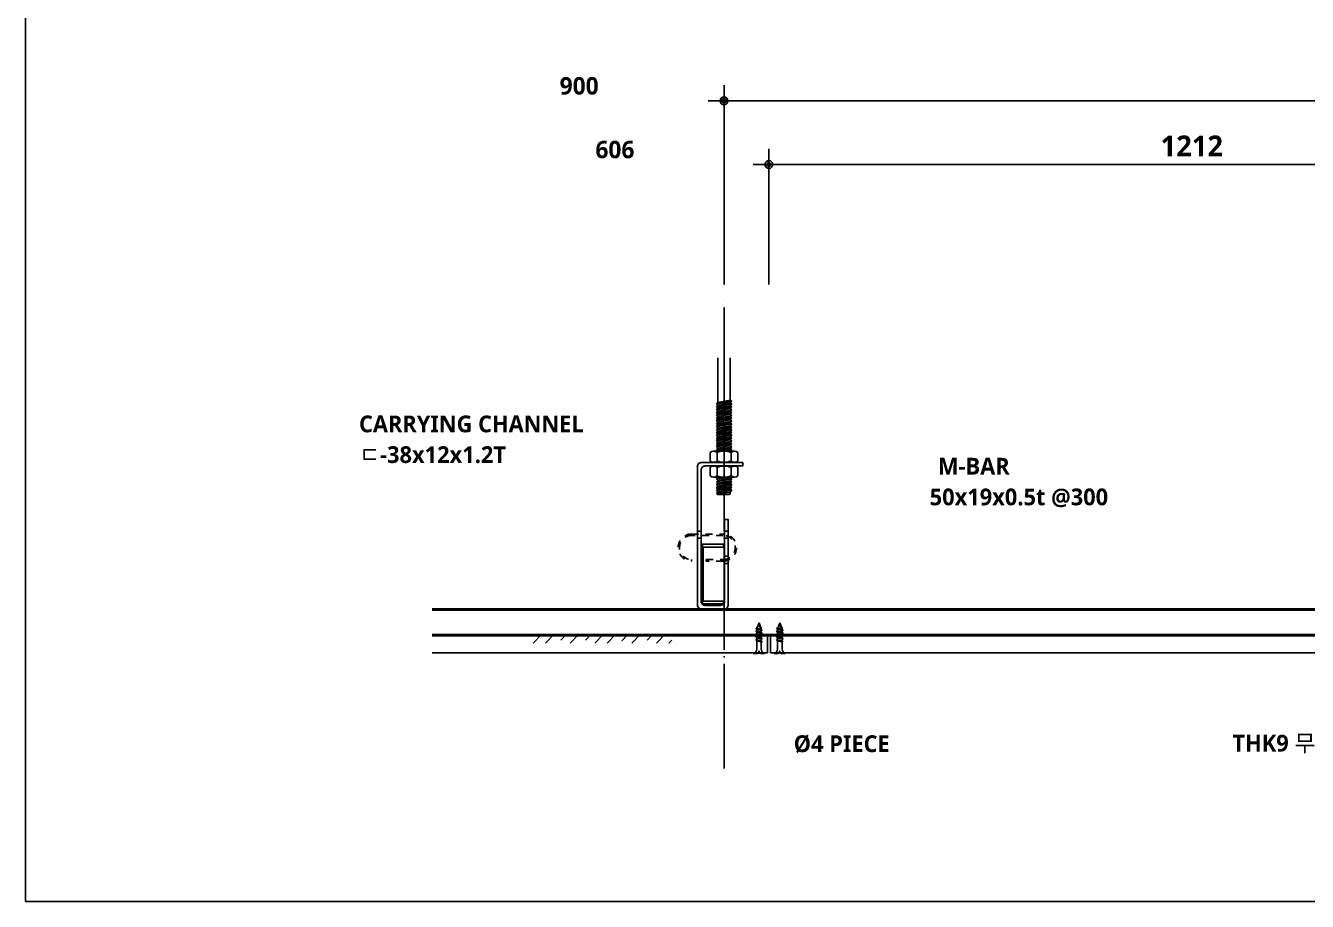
# Model space of a CAD drawing. Header units: millimetres. Extents: x 200 to 163856, y 0 to 163394.
# Drawn here: x 42200 to 44037, y 200 to 1454 of the extents above; entities that cross this region are included whole.
import ezdxf
from ezdxf.enums import TextEntityAlignment as Align

# ---------------------------------------------------------------- set-up
doc = ezdxf.new("R2010")
doc.units = ezdxf.units.MM
doc.header["$LTSCALE"] = 10
for name, pattern in [('CEN', [62, 60, -1, 0, -1]), ('DASHDOT2', [17, 15, -1, 0, -1]), ('HIDDEN', [2, 1, -1])]:
    doc.linetypes.add(name, pattern=pattern)
doc.layers.get('DEFPOINTS').update_dxf_attribs({"color": 181})
for name, color, linetype in [('7', 7, 'Continuous'), ('A-ANNO-TEXT1', 7, 'Continuous'), ('A-ST-AXIS-DIM', 7, 'Continuous'), ('CEN', 1, 'CEN'), ('DIM', 4, 'Continuous'), ('FIN', 6, 'Continuous'), ('HAT', 5, 'Continuous'), ('MT', 10, 'Continuous'), ('WA2', 2, 'Continuous'), ('WA3', 7, 'Continuous')]:
    doc.layers.add(name, color=color, linetype=linetype)
doc.styles.add('2020음성 1차', font='')
doc.styles.get('2020음성 1차').set_extended_font_data('NanumGothic', bold=True)
doc.dimstyles.new('NDIM10', dxfattribs={"dimscale": 10, "dimtxt": 3, "dimasz": 0.75, "dimexe": 2, "dimexo": 2, "dimgap": 1, "dimtad": 1, "dimdec": 1, "dimdsep": 46, "dimtxsty": '2020음성 1차', "dimblk": 'Z_DOT', "dimcen": 3, "dimdle": 3, "dimclrd": 256, "dimclre": 256, "dimclrt": 3, "dimadec": 0, "dimazin": 0, "dimtfac": 1, "dimtdec": 1, "dimtix": 1, "dimtmove": 2, "dimatfit": 3, "dimfxl": 1, "dimtolj": 1, "dimtzin": 0, "dimlwd": -1, "dimlwe": -1, "dimarcsym": 0})

# ---------------------------------------------------------------- blocks, each defined once
blk = doc.blocks.new('AUDIT_I_150216131552-0')
at = {"color": 0, "linetype": 'Continuous'}
for p, q in [((395.1, 227.16), (401.1, 233.16)), ((403.94, 227.16), (409.94, 233.16)), ((414.78, 229.16), (418.78, 233.16)), ((421.62, 227.16), (427.62, 233.16)), ((432.45, 229.16), (436.45, 233.16)), ((439.29, 227.16), (445.29, 233.16)), ((448.13, 227.16), (454.13, 233.16)), ((458.61, 228.8), (462.97, 233.16)), ((465.81, 227.16), (471.81, 233.16)), ((476.65, 229.16), (480.65, 233.16)), ((483.49, 227.16), (489.49, 233.16)), ((492.33, 227.16), (494.37, 229.21))]:
    blk.add_line(p, q, dxfattribs=at)
blk = doc.blocks.new('Z_DOT')
at = {"layer": 'DIM', "color": 0}
for p, q in [((0, -3), (0, 3)), ((-3, 0), (3, 0))]:
    blk.add_line(p, q, dxfattribs=at)
for radius in [0.75, 0.375]:
    blk.add_circle((0, 0), radius, dxfattribs=at)
blk = doc.blocks.new('*D6496')
at = {"layer": 'A-ST-AXIS-DIM'}
for p, q in [((43265, 1083.3), (43265, 1275.4)), ((44477, 1083.3), (44477, 1275.4)), ((43272.5, 1255.4), (44469.5, 1255.4))]:
    blk.add_line(p, q, dxfattribs=at)
at = {"layer": 'DEFPOINTS', "color": 0}
for p in [(44477, 1255.4), (43265, 1063.3), (44477, 1063.3)]:
    blk.add_point(p, dxfattribs=at)
at = {"layer": 'A-ST-AXIS-DIM', "linetype": 'ByBlock', "xscale": 7.5, "yscale": 7.5, "zscale": 7.5, "rotation": 180}
blk.add_blockref('Z_DOT', (43265, 1255.4), dxfattribs=at)
at = {"layer": 'A-ST-AXIS-DIM', "linetype": 'ByBlock', "xscale": 7.5, "yscale": 7.5, "zscale": 7.5}
blk.add_blockref('Z_DOT', (44477, 1255.4), dxfattribs=at)
at = {"layer": 'A-ST-AXIS-DIM', "color": 3, "insert": (43871, 1281.8), "char_height": 30, "attachment_point": 5, "style": '2020음성 1차'}
blk.add_mtext('\\A1;1212', dxfattribs=at)
blk = doc.blocks.new('*D6499')
at = {"layer": 'A-ST-AXIS-DIM'}
for p, q in [((43200.7, 1083.3), (43200.7, 1366.5)), ((45000.7, 1083.3), (45000.7, 1366.5)), ((43208.2, 1346.5), (44993.2, 1346.5))]:
    blk.add_line(p, q, dxfattribs=at)
at = {"layer": 'DEFPOINTS', "color": 0}
for p in [(45000.7, 1346.5), (43200.7, 1063.3), (45000.7, 1063.3)]:
    blk.add_point(p, dxfattribs=at)
at = {"layer": 'A-ST-AXIS-DIM', "linetype": 'ByBlock', "xscale": 7.5, "yscale": 7.5, "zscale": 7.5, "rotation": 180}
blk.add_blockref('Z_DOT', (43200.7, 1346.5), dxfattribs=at)
at = {"layer": 'A-ST-AXIS-DIM', "linetype": 'ByBlock', "xscale": 7.5, "yscale": 7.5, "zscale": 7.5}
blk.add_blockref('Z_DOT', (45000.7, 1346.5), dxfattribs=at)
at = {"layer": 'A-ST-AXIS-DIM', "color": 3, "insert": (44100.7, 1373.1), "char_height": 30, "attachment_point": 5, "style": '2020음성 1차'}
blk.add_mtext('\\A1;1800', dxfattribs=at)

msp = doc.modelspace()

# ---------------------------------------------------------------- linework, layer by layer
at = {"layer": '7'}
for p, q in [((43167.81975, 730.39501), (43162.61975, 730.39501)), ((43167.81975, 720.28245), (43162.61975, 720.28245)), ((43206.81975, 730.39501), (43201.61975, 730.39501)), ((43206.81975, 720.28245), (43201.61975, 720.28245)), ((43206.81975, 694.17366), (43201.61975, 694.17366)), ((43206.81975, 683.69336), (43201.61975, 683.69336))]:
    msp.add_line(p, q, dxfattribs=at)
at = {"layer": '7', "linetype": 'HIDDEN'}
msp.add_lwpolyline([(43175.32747, 689.42795), (43199.38783, 689.42795, 1), (43199.38783, 724.05776), (43154.27062, 724.05776, 1), (43154.27062, 689.42795), (43154.27062, 687.42795, -1), (43154.27062, 726.05776), (43199.38783, 726.05776, -1), (43199.38783, 687.42795), (43175.32747, 687.42795)], format="xyb", close=True, dxfattribs=at)
at = {"layer": 'A-ST-AXIS-DIM'}
for points in [[(42800.7627, 1346.51386, 0, 10, 0), (42830.7627, 1346.51386, 0, 0, 0), (43180.71975, 1346.51386, 0, 0, 0)], [(42877.73859, 1255.43462, 0, 10, 0), (42907.73859, 1255.43462, 0, 0, 0), (43245.01302, 1255.43462, 0, 0, 0)], [(43175.70558, 726.27218, 0, 10, 0), (43160.45718, 752.10794, 0, 0, 0), (43082.18933, 884.71914, 0, 0, 0), (43032.18933, 884.71914, 0, 0, 0)], [(43439.60846, 606.57855, 0, 10, 0), (43439.60846, 636.57855, 0, 0, 0), (43439.60846, 819.26634, 0, 0, 0), (43489.60846, 819.26634, 0, 0, 0)], [(43862.64135, 567.67263, 0, 10, 0), (43862.64135, 537.67263, 0, 0, 0), (43862.64135, 427.26649, 0, 0, 0), (43912.64135, 427.26649, 0, 0, 0)], [(43250.0743, 552.33555, 0, 10, 0), (43250.0743, 522.33555, 0, 0, 0), (43250.0743, 427.82462, 0, 0, 0), (43300.0743, 427.82462, 0, 0, 0)]]:
    msp.add_lwpolyline(points, format="xyseb", dxfattribs=at)
at = {"layer": 'CEN', "linetype": 'DASHDOT2'}
msp.add_line((43200.71975, 390.20891), (43200.71975, 1063.3156), dxfattribs=at)
at = {"layer": 'DEFPOINTS'}
msp.add_lwpolyline([(42200, 200), (49294.9654, 200), (49294.9654, 5740), (42200, 5740)], close=True, dxfattribs=at)
at = {"layer": 'FIN'}
for p, q in [((44475.16122, 580.08376), (42782.61952, 580.08376)), ((43263.16122, 580.08376), (43263.16122, 556.08376)), ((43267.16122, 580.08376), (43267.16122, 556.08376)), ((43263.16122, 556.08376), (42782.61952, 556.08376)), ((44475.16122, 556.08376), (43267.16122, 556.08376))]:
    msp.add_line(p, q, dxfattribs=at)
at = {"layer": 'MT'}
for p, q in [((43191.71975, 914.39103), (43191.71975, 978.65012)), ((43209.71975, 917.98941), (43209.71975, 978.65012)), ((43190.15061, 912.03777), (43212.073, 916.42028)), ((43190.15061, 912.03777), (43191.71975, 914.39103)), ((43190.15061, 907.95857), (43212.073, 912.34108)), ((43190.15061, 912.03777), (43191.71975, 910.31188)), ((43190.15061, 907.95857), (43191.71975, 910.31183)), ((43190.15061, 903.87937), (43212.073, 908.26188)), ((43190.15061, 907.95857), (43191.71975, 906.23268)), ((43190.15061, 903.87937), (43191.71975, 906.23263)), ((43190.15061, 899.80017), (43212.073, 904.18268)), ((43190.15061, 903.87937), (43191.71975, 902.15348)), ((43190.15061, 899.80017), (43191.71975, 902.15343)), ((43190.15061, 895.72097), (43212.073, 900.10348)), ((43191.71975, 914.39103), (43209.71975, 917.98941)), ((43191.71975, 910.31188), (43209.71975, 913.91026)), ((43191.71975, 910.31183), (43209.71975, 913.91021)), ((43191.71975, 906.23268), (43209.71975, 909.83106)), ((43191.71975, 906.23263), (43209.71975, 909.83101)), ((43191.71975, 902.15348), (43209.71975, 905.75186)), ((43191.71975, 902.15343), (43209.71975, 905.75181)), ((43191.71975, 898.07428), (43209.71975, 901.67266)), ((43191.71975, 898.07423), (43209.71975, 901.67261)), ((43209.71975, 917.98941), (43212.073, 916.42028)), ((43209.71975, 913.91026), (43212.073, 916.42028)), ((43209.71975, 913.91021), (43212.073, 912.34108)), ((43209.71975, 909.83106), (43212.073, 912.34108)), ((43209.71975, 909.83101), (43212.073, 908.26188)), ((43209.71975, 905.75186), (43212.073, 908.26188)), ((43209.71975, 905.75181), (43212.073, 904.18268)), ((43209.71975, 901.67266), (43212.073, 904.18268)), ((43209.71975, 901.67261), (43212.073, 900.10348)), ((43209.71975, 897.59346), (43212.073, 900.10348)), ((43190.15061, 899.80017), (43191.71975, 898.07428)), ((43190.15061, 895.72097), (43191.71975, 898.07423)), ((43190.15061, 891.64177), (43212.073, 896.02428)), ((43190.15061, 895.72097), (43191.71975, 893.99508)), ((43190.15061, 891.64177), (43191.71975, 893.99503)), ((43190.15061, 887.56257), (43212.073, 891.94508)), ((43190.15061, 891.64177), (43191.71975, 889.91588)), ((43190.15061, 887.56257), (43191.71975, 889.91583)), ((43190.15061, 883.48337), (43212.073, 887.86588)), ((43190.15061, 887.56257), (43191.71975, 885.83668)), ((43190.15061, 883.48337), (43191.71975, 885.83663)), ((43190.15061, 879.40417), (43212.073, 883.78668)), ((43190.15061, 883.48337), (43191.71975, 881.75748)), ((43190.15061, 879.40417), (43191.71975, 881.75743)), ((43191.71975, 893.99508), (43209.71975, 897.59346)), ((43191.71975, 893.99503), (43209.71975, 897.59341)), ((43191.71975, 889.91588), (43209.71975, 893.51426)), ((43191.71975, 889.91583), (43209.71975, 893.51421)), ((43191.71975, 885.83668), (43209.71975, 889.43506)), ((43191.71975, 885.83663), (43209.71975, 889.43501)), ((43191.71975, 881.75748), (43209.71975, 885.35586)), ((43191.71975, 881.75743), (43209.71975, 885.35581)), ((43209.71975, 897.59341), (43212.073, 896.02428)), ((43209.71975, 893.51426), (43212.073, 896.02428)), ((43209.71975, 893.51421), (43212.073, 891.94508)), ((43209.71975, 889.43506), (43212.073, 891.94508)), ((43209.71975, 889.43501), (43212.073, 887.86588)), ((43209.71975, 885.35586), (43212.073, 887.86588)), ((43209.71975, 885.35581), (43212.073, 883.78668)), ((43209.71975, 881.27666), (43212.073, 883.78668)), ((43190.15061, 875.32497), (43212.073, 879.70748)), ((43190.15061, 879.40417), (43191.71975, 877.67828)), ((43190.15061, 875.32497), (43191.71975, 877.67823)), ((43190.15061, 871.24577), (43212.073, 875.62828)), ((43190.15061, 875.32497), (43191.71975, 873.59908)), ((43190.15061, 871.24577), (43191.71975, 873.59903)), ((43190.15061, 867.16657), (43212.073, 871.54908)), ((43190.15061, 871.24577), (43191.71975, 869.51988)), ((43190.15061, 867.16657), (43191.71975, 869.51983)), ((43190.15061, 863.08737), (43212.073, 867.46988)), ((43190.15061, 867.16657), (43191.71975, 865.44068)), ((43190.15061, 863.08737), (43191.71975, 865.44063)), ((43190.15061, 859.00817), (43212.073, 863.39068)), ((43191.71975, 877.67828), (43209.71975, 881.27666)), ((43191.71975, 877.67823), (43209.71975, 881.27661)), ((43191.71975, 873.59908), (43209.71975, 877.19746)), ((43191.71975, 873.59903), (43209.71975, 877.19741)), ((43191.71975, 869.51988), (43209.71975, 873.11826)), ((43191.71975, 869.51983), (43209.71975, 873.11821)), ((43191.71975, 865.44068), (43209.71975, 869.03906)), ((43191.71975, 865.44063), (43209.71975, 869.03901)), ((43191.71975, 861.36148), (43209.71975, 864.95986)), ((43191.71975, 861.36143), (43209.71975, 864.95981)), ((43209.71975, 881.27661), (43212.073, 879.70748)), ((43209.71975, 877.19746), (43212.073, 879.70748)), ((43209.71975, 877.19741), (43212.073, 875.62828)), ((43209.71975, 873.11826), (43212.073, 875.62828)), ((43209.71975, 873.11821), (43212.073, 871.54908)), ((43209.71975, 869.03906), (43212.073, 871.54908)), ((43209.71975, 869.03901), (43212.073, 867.46988)), ((43209.71975, 864.95986), (43212.073, 867.46988)), ((43209.71975, 864.95981), (43212.073, 863.39068)), ((43209.71975, 860.88066), (43212.073, 863.39068)), ((43190.15061, 863.08737), (43191.71975, 861.36148)), ((43190.15061, 859.00817), (43191.71975, 861.36143)), ((43190.15061, 854.92897), (43212.073, 859.31148)), ((43190.15061, 859.00817), (43191.71975, 857.28228)), ((43190.15061, 854.92897), (43191.71975, 857.28223)), ((43190.15061, 850.84977), (43212.073, 855.23228)), ((43190.15061, 854.92897), (43191.71975, 853.20308)), ((43190.15061, 850.84977), (43191.71975, 853.20303)), ((43190.15061, 846.77057), (43212.073, 851.15308)), ((43190.15061, 850.84977), (43191.71975, 849.12388)), ((43190.15061, 846.77057), (43191.71975, 849.12383)), ((43190.15061, 846.77057), (43191.71975, 845.04468)), ((43191.71975, 857.28228), (43209.71975, 860.88066)), ((43191.71975, 857.28223), (43209.71975, 860.88061)), ((43191.71975, 853.20308), (43209.71975, 856.80146)), ((43191.71975, 853.20303), (43209.71975, 856.80141)), ((43191.71975, 849.12388), (43209.71975, 852.72226)), ((43191.71975, 849.12383), (43209.71975, 852.72221)), ((43191.71975, 845.04468), (43209.71975, 848.64306)), ((43191.71975, 845.04463), (43209.71975, 848.64301)), ((43200.56863, 844.77403), (43212.073, 847.07388)), ((43209.71975, 860.88061), (43212.073, 859.31148)), ((43209.71975, 856.80146), (43212.073, 859.31148)), ((43209.71975, 856.80141), (43212.073, 855.23228)), ((43209.71975, 852.72226), (43212.073, 855.23228)), ((43209.71975, 852.72221), (43212.073, 851.15308)), ((43209.71975, 848.64306), (43212.073, 851.15308)), ((43209.71975, 848.64301), (43212.073, 847.07388)), ((43209.91679, 844.77403), (43212.073, 847.07388)), ((43180.71975, 830.52892), (43180.71975, 843.05821)), ((43215.71975, 844.77403), (43185.71975, 844.77403)), ((43190.71975, 830.48937), (43190.71975, 843.05821)), ((43210.71975, 830.48937), (43210.71975, 843.05821)), ((43220.71975, 830.52892), (43220.71975, 843.05821)), ((43180.71975, 809.23041), (43180.71975, 821.7597)), ((43185.71975, 823.51459), (43190.71975, 823.51459)), ((43190.71975, 823.51459), (43210.71975, 823.51459)), ((43190.71975, 809.19086), (43190.71975, 821.7597)), ((43210.71975, 823.51459), (43215.71975, 823.51459)), ((43210.71975, 809.19086), (43210.71975, 821.7597)), ((43220.71975, 809.23041), (43220.71975, 821.7597)), ((43185.71975, 807.47552), (43190.71975, 807.47552)), ((43190.15061, 804.68006), (43204.13423, 807.47552)), ((43190.15061, 804.68006), (43191.71975, 807.03332)), ((43190.15061, 800.60086), (43212.073, 804.98336)), ((43190.15061, 804.68006), (43191.71975, 802.95417)), ((43190.15061, 800.60086), (43191.71975, 802.95412)), ((43190.15061, 796.52166), (43212.073, 800.90416)), ((43190.15061, 800.60086), (43191.71975, 798.87497)), ((43190.15061, 796.52166), (43191.71975, 798.87492)), ((43190.15061, 792.44246), (43212.073, 796.82496)), ((43190.15061, 796.52166), (43191.71975, 794.79577)), ((43190.15061, 792.44246), (43191.71975, 794.79572)), ((43190.15061, 788.36326), (43212.073, 792.74576)), ((43190.15061, 792.44246), (43191.71975, 790.71657)), ((43190.15061, 788.36326), (43191.71975, 790.71652)), ((43190.71975, 807.47552), (43210.71975, 807.47552)), ((43191.31775, 807.47552), (43191.71975, 807.03337)), ((43191.67779, 807.47552), (43191.71975, 807.42937)), ((43191.67779, 807.47552), (43191.71975, 807.42937)), ((43191.71975, 807.03337), (43193.9315, 807.47552)), ((43191.71975, 807.03332), (43193.93178, 807.47552)), ((43191.71975, 807.42932), (43191.95089, 807.47552)), ((43191.71975, 807.42932), (43191.95089, 807.47552)), ((43191.71975, 802.95417), (43209.71975, 806.55255)), ((43191.71975, 802.95412), (43209.71975, 806.5525)), ((43191.71975, 798.87497), (43209.71975, 802.47335)), ((43191.71975, 798.87492), (43209.71975, 802.4733)), ((43191.71975, 794.79577), (43209.71975, 798.39415)), ((43191.71975, 794.79572), (43209.71975, 798.3941)), ((43191.71975, 790.71657), (43209.71975, 794.31495)), ((43191.71975, 790.71652), (43209.71975, 794.3149)), ((43191.71975, 786.63737), (43209.71975, 790.23575)), ((43191.71975, 786.63732), (43209.71975, 790.2357)), ((43209.71975, 806.55255), (43210.58508, 807.47552)), ((43209.71975, 806.5525), (43212.073, 804.98336)), ((43209.71975, 802.47335), (43212.073, 804.98336)), ((43209.71975, 802.4733), (43212.073, 800.90416)), ((43209.71975, 798.39415), (43212.073, 800.90416)), ((43209.71975, 798.3941), (43212.073, 796.82496)), ((43209.71975, 794.31495), (43212.073, 796.82496)), ((43209.71975, 794.3149), (43212.073, 792.74576)), ((43209.71975, 790.23575), (43212.073, 792.74576)), ((43209.71975, 790.2357), (43212.073, 788.66656)), ((43210.71975, 807.47552), (43215.71975, 807.47552)), ((43190.15061, 784.28406), (43212.073, 788.66656)), ((43190.15061, 788.36326), (43191.71975, 786.63737)), ((43190.15061, 784.28406), (43191.71975, 786.63732)), ((43190.15061, 784.28406), (43191.71975, 782.55817)), ((43191.71975, 782.55817), (43209.71975, 786.15655)), ((43191.71975, 782.55812), (43209.71975, 786.1565)), ((43191.71975, 782.55812), (43207.71975, 782.55812)), ((43209.71975, 786.15655), (43212.073, 788.66656)), ((43209.71975, 786.1565), (43209.71975, 784.55812)), ((43246.31919, 591.60738), (43254.15391, 589.52484)), ((43247.71212, 589.7423), (43246.31919, 591.60738)), ((43247.71212, 589.7423), (43255.54684, 587.65976)), ((43247.71212, 589.7423), (43247.71212, 587.12769)), ((43247.88022, 591.21262), (43251.12817, 598.73313)), ((43250.92902, 593.45863), (43251.12817, 598.73313)), ((43254.11212, 590.93023), (43250.92902, 593.45863)), ((43251.12817, 598.73313), (43254.11212, 590.93023)), ((43254.11212, 590.93023), (43254.11212, 589.53595)), ((43254.11212, 589.6034), (43254.11212, 560.95855)), ((43254.11212, 588.04112), (43254.11212, 585.42652)), ((43255.54684, 587.65976), (43254.15391, 589.52484)), ((43277.41685, 589.7423), (43276.02392, 591.60738)), ((43276.02392, 591.60738), (43283.85865, 589.52484)), ((43277.41685, 589.7423), (43277.41685, 587.12769)), ((43277.41685, 589.7423), (43285.25158, 587.65976)), ((43277.58496, 591.21262), (43280.83291, 598.73313)), ((43280.63376, 593.45863), (43280.83291, 598.73313)), ((43283.81685, 590.93023), (43280.63376, 593.45863)), ((43280.83291, 598.73313), (43283.81685, 590.93023)), ((43283.81685, 590.93023), (43283.81685, 589.53595)), ((43283.81685, 589.6034), (43283.81685, 560.95855)), ((43283.81685, 588.04112), (43283.81685, 585.42652)), ((43285.25158, 587.65976), (43283.85865, 589.52484)), ((43247.67033, 573.31568), (43246.2774, 575.18076)), ((43246.2774, 575.18076), (43254.11212, 573.09822)), ((43246.28785, 579.28742), (43254.12257, 577.20488)), ((43247.68078, 577.42234), (43246.28785, 579.28742)), ((43246.29829, 583.39407), (43254.13302, 581.31153)), ((43247.69123, 581.52899), (43246.29829, 583.39407)), ((43246.30874, 587.50072), (43254.14346, 585.41818)), ((43247.70167, 585.63564), (43246.30874, 587.50072)), ((43247.67033, 573.31568), (43255.50505, 571.23314)), ((43247.68078, 577.42234), (43255.5155, 575.3398)), ((43247.69123, 581.52899), (43255.52595, 579.44645)), ((43247.70167, 585.63564), (43255.5364, 583.5531)), ((43247.71212, 585.63287), (43247.71212, 583.01826)), ((43247.71212, 581.52344), (43247.71212, 578.90883)), ((43247.71212, 577.414), (43247.71212, 574.7994)), ((43247.71212, 573.30457), (43247.71212, 560.95855)), ((43254.11212, 583.93169), (43254.11212, 581.31709)), ((43254.11212, 579.82226), (43254.11212, 577.20765)), ((43254.11212, 575.71283), (43254.11212, 573.09822)), ((43255.50505, 571.23314), (43254.11212, 573.09822)), ((43255.5155, 575.3398), (43254.12257, 577.20488)), ((43255.52595, 579.44645), (43254.13302, 581.31153)), ((43255.5364, 583.5531), (43254.14346, 585.41818)), ((43275.98213, 575.18076), (43283.81685, 573.09822)), ((43277.37506, 573.31568), (43275.98213, 575.18076)), ((43277.38551, 577.42234), (43275.99258, 579.28742)), ((43275.99258, 579.28742), (43283.8273, 577.20488)), ((43277.39596, 581.52899), (43276.00303, 583.39407)), ((43276.00303, 583.39407), (43283.83775, 581.31153)), ((43277.40641, 585.63564), (43276.01347, 587.50072)), ((43276.01347, 587.50072), (43283.8482, 585.41818)), ((43277.37506, 573.31568), (43285.20979, 571.23314)), ((43277.38551, 577.42234), (43285.22023, 575.3398)), ((43277.39596, 581.52899), (43285.23068, 579.44645)), ((43277.40641, 585.63564), (43285.24113, 583.5531)), ((43277.41685, 585.63287), (43277.41685, 583.01826)), ((43277.41685, 581.52344), (43277.41685, 578.90883)), ((43277.41685, 577.414), (43277.41685, 574.7994)), ((43277.41685, 573.30457), (43277.41685, 560.95855)), ((43283.81685, 583.93169), (43283.81685, 581.31709)), ((43283.81685, 579.82226), (43283.81685, 577.20765)), ((43283.81685, 575.71283), (43283.81685, 573.09822)), ((43285.20979, 571.23314), (43283.81685, 573.09822)), ((43285.22023, 575.3398), (43283.8273, 577.20488)), ((43285.23068, 579.44645), (43283.83775, 581.31153)), ((43285.24113, 583.5531), (43283.8482, 585.41818)), ((43248.50207, 555.1793), (43243.08299, 555.1793)), ((43250.69621, 557.50715), (43250.69621, 558.33697)), ((43250.85621, 558.49697), (43250.96803, 558.49697)), ((43251.12803, 557.50715), (43251.12803, 558.33697)), ((43258.74125, 555.1793), (43253.32218, 555.1793)), ((43278.2068, 555.1793), (43272.78772, 555.1793)), ((43280.40095, 557.50715), (43280.40095, 558.33697)), ((43280.56095, 558.49697), (43280.67276, 558.49697)), ((43280.83276, 557.50715), (43280.83276, 558.33697)), ((43288.44599, 555.1793), (43283.02691, 555.1793))]:
    msp.add_line(p, q, dxfattribs=at)
for centre, radius, start, end in [((43185.71975, 836.63048), 8.1434, 52.12111501, 127.87888607), ((43185.71975, 836.77403), 8, 231.31781508, 308.68218595), ((43200.71975, 814.77403), 29.99999, 70.52877198, 109.47122599), ((43200.71975, 858.77403), 30, 250.52878097, 289.47122096), ((43215.71975, 836.63048), 8.1434, 52.12111501, 127.87888607), ((43215.71975, 836.77403), 8, 231.31781508, 308.68218595), ((43185.71975, 815.33197), 8.1434, 52.12111501, 127.87888607), ((43185.71975, 815.47552), 8, 231.31781508, 308.68218595), ((43200.71975, 793.47552), 29.99999, 70.52877198, 109.47122599), ((43200.71975, 837.47552), 30, 250.52878097, 289.47122096), ((43215.71975, 815.33197), 8.1434, 52.12111501, 127.87888607), ((43215.71975, 815.47552), 8, 231.31781508, 308.68218595), ((43207.71975, 784.55812), 2, 270, 0), ((43240.94189, 561.63787), 6.80422, 288.34099953, 354.27016076), ((43248.40309, 557.47058), 2.29342, 267.5264771, 0.9138356), ((43250.91212, 545.53663), 9.93929, 80.28655274, 99.71344726), ((43250.85621, 558.33697), 0.16, 90, 180), ((43250.96803, 558.33697), 0.16, 0, 90), ((43253.42115, 557.47058), 2.29342, 179.0861644, 272.4735229), ((43260.88235, 561.63787), 6.80422, 185.72983924, 251.65900047), ((43270.64663, 561.63787), 6.80422, 288.34099953, 354.27016076), ((43278.10782, 557.47058), 2.29342, 267.5264771, 0.9138356), ((43280.61685, 545.53663), 9.93929, 80.28655274, 99.71344726), ((43280.56095, 558.33697), 0.16, 90, 180), ((43280.67276, 558.33697), 0.16, 0, 90), ((43283.12589, 557.47058), 2.29342, 179.0861644, 272.4735229), ((43290.58708, 561.63787), 6.80422, 185.72983924, 251.65900047)]:
    msp.add_arc(centre, radius, start, end, dxfattribs=at)
at = {"layer": 'WA2'}
msp.add_line((43263.16122, 580.08376), (42782.61952, 580.08376), dxfattribs=at)
at = {"layer": 'WA3'}
for p, q in [((42782.61952, 618.71459), (44475.16122, 618.71459)), ((44475.16122, 617.04792), (42782.61952, 617.04792)), ((42782.61952, 582.38125), (44475.16122, 582.38125)), ((44475.16122, 580.71459), (42782.61952, 580.71459))]:
    msp.add_line(p, q, dxfattribs=at)
msp.add_lwpolyline([(43227.61975, 828.71459), (43168.61975, 828.71459, 0.4142135624), (43162.61975, 822.71459), (43162.61975, 624.71459, 0.4142135624), (43168.61975, 618.71459), (43200.81975, 618.71459, 0.4142135624), (43206.81975, 624.71459), (43206.81975, 746.70712), (43201.61975, 746.70712), (43201.61975, 629.91459, -0.4142135624), (43195.61975, 623.91459), (43173.81975, 623.91459, -0.4142135624), (43167.81975, 629.91459), (43167.81975, 817.51459, -0.4142135624), (43173.81975, 823.51459), (43227.61975, 823.51459)], format="xyb", close=True, dxfattribs=at)
msp.add_lwpolyline([(43199.81846, 625.92378), (43199.81846, 629.91494), (43170.85158, 629.91494), (43170.85158, 694.56424), (43170.85158, 707.4367), (43199.81846, 707.4367), (43199.81846, 711.42787), (43169.65604, 711.42787), (43169.65604, 694.56424), (43169.65604, 625.92378)], close=True, dxfattribs=at)

# ---------------------------------------------------------------- block references
at = {"layer": 'HAT', "xscale": 2, "yscale": 2, "zscale": 2}
msp.add_blockref('AUDIT_I_150216131552-0', (42137.14177, 115.64485), dxfattribs=at)

# ---------------------------------------------------------------- texts
at = {"layer": 'A-ANNO-TEXT1', "linetype": 'ByBlock', "style": '2020음성 1차'}
for s, p in [('900', (42993.16678, 1368.01386)), ('606', (43044.34915, 1276.78031))]:
    msp.add_text(s, height=25, dxfattribs=at).set_placement(p, align=Align.MIDDLE_CENTER)
at = {"layer": 'A-ANNO-TEXT1', "style": '2020음성 1차'}
for s, p in [('CARRYING CHANNEL', (42677.68729, 871.78434)), ('ㄷ-38x12x1.2T', (42677.68729, 827.78434)), ('M-BAR', (43507.22363, 811.23953)), ('50x19x0.5t @300', (43495.41225, 767.23953)), ('THK9 무석면텍스', (43929.2143, 414.58382)), (' Ø4 PIECE', (43292.4142, 413.78019))]:
    msp.add_text(s, height=24, dxfattribs=at).set_placement(p)

# ---------------------------------------------------------------- dimensions: what is measured, and where the dimension line sits
at = {"layer": 'A-ST-AXIS-DIM'}
for base, p1, p2, picture, middle in [((45000.71975, 1346.51386), (43200.71975, 1063.3156), (45000.71975, 1063.3156), '*D6499', (44100.71975, 1373.06925)), ((44477.01302, 1255.43462), (43265.01302, 1063.3156), (44477.01302, 1063.3156), '*D6496', (43871.01302, 1281.84087))]:
    dim = msp.add_linear_dim(base=base, p1=p1, p2=p2, dimstyle='NDIM10', override={"dimtxsty": '2020음성 1차'}, dxfattribs=at)
    dim.commit()
    dim.dimension.update_dxf_attribs({"geometry": picture, "text_midpoint": middle})

doc.saveas('drawing.dxf')
